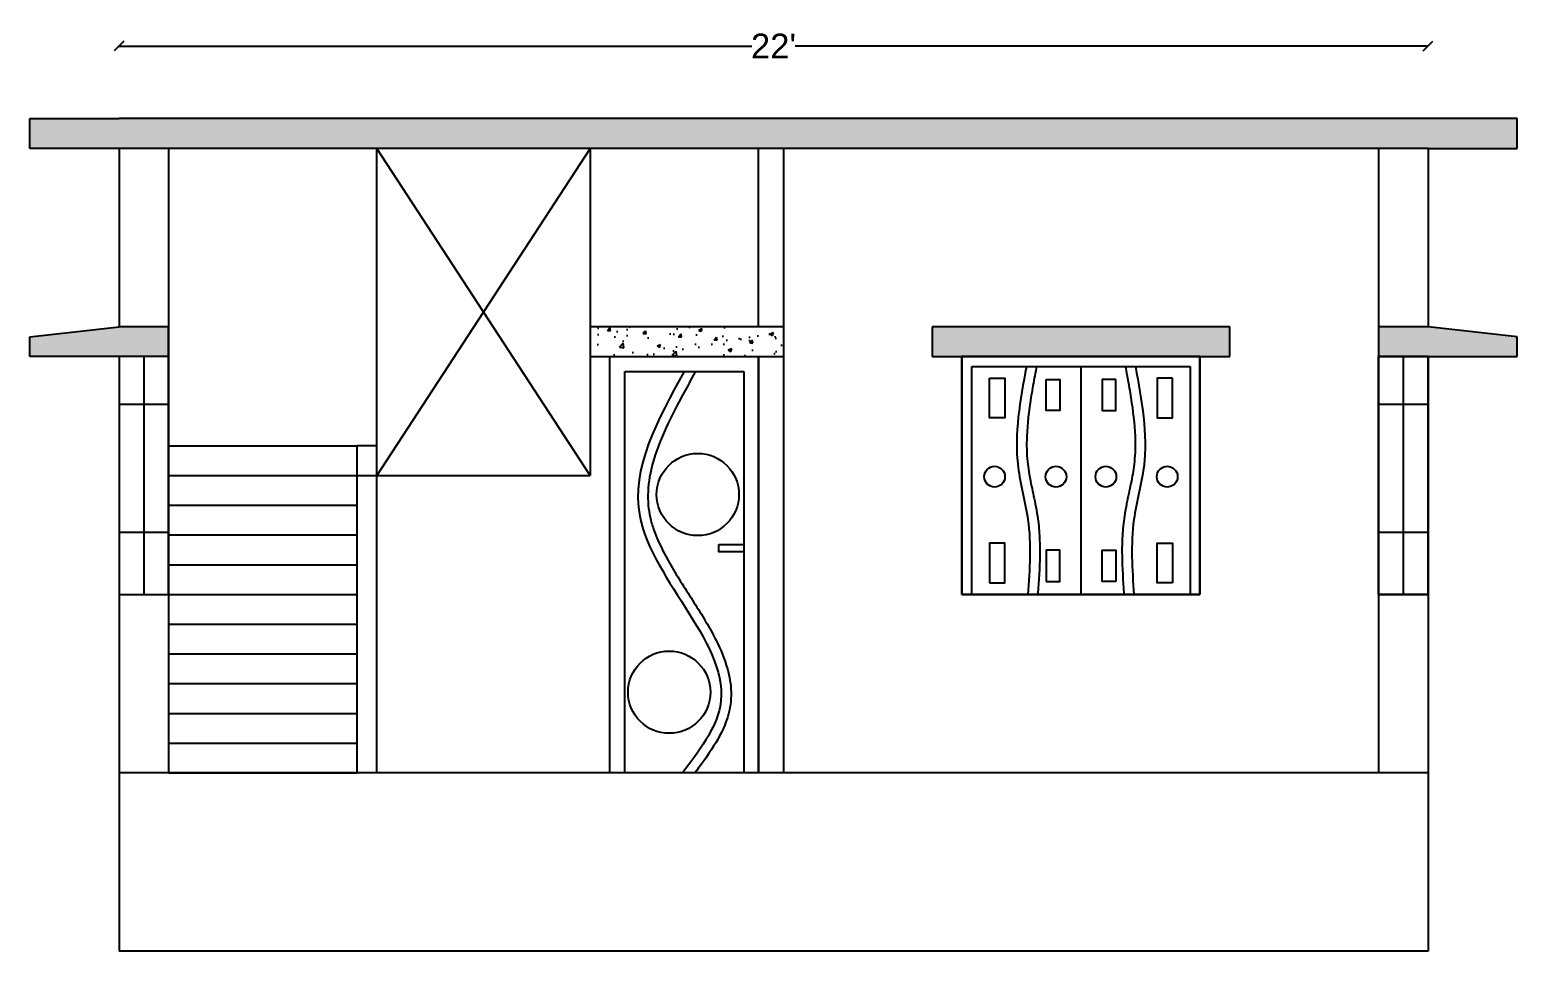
# Model space of a CAD drawing. Header units: inches. Extents: x -8688 to 264, y -379 to 2217.
# Drawn here: x -4799.1 to -4499.1, y 1277.6 to 1463.6 of the extents above; entities that cross this region are included whole.
import ezdxf

# ---------------------------------------------------------------- set-up
doc = ezdxf.new("R2010")
doc.units = ezdxf.units.IN
doc.header["$MEASUREMENT"] = 0
doc.layers.add('W', color=60, linetype='Continuous')
doc.styles.get("Standard").update_dxf_attribs({"font": 'arial.ttf'})
doc.dimstyles.get("Standard").update_dxf_attribs({"dimtxt": 5, "dimasz": 2, "dimexe": 0.18, "dimexo": 0.0625, "dimgap": 0.09, "dimtad": 0, "dimtih": 1, "dimtoh": 1, "dimdec": 3, "dimdsep": 46, "dimlunit": 3, "dimtxsty": 'Standard', "dimblk": 'OBLIQUE', "dimcen": 2, "dimse1": 1, "dimse2": 1, "dimclrd": 2, "dimadec": 0, "dimazin": 0, "dimtfac": 1, "dimtdec": 3, "dimtofl": 0, "dimtmove": 0, "dimatfit": 3, "dimfxl": 1, "dimtolj": 1, "dimtzin": 0, "dimarcsym": 0})
pattern_1 = [(50, (-6467.232, 633.93), (7.172602, -0.627521), [0.75, -8.25]), (355, (-6467.232, 633.93), (-1.387513, 7.521921), [0.6, -6.6]), (100.45144, (-6466.6344, 633.878), (5.785088, 6.8944), [0.637402, -7.01142]), (46.1842, (-6467.232, 635.93), (10.672413, -1.655193), [1.125, -12.375]), (96.63564, (-6466.343, 635.792), (9.34662, 9.741186), [0.956103, -10.51714]), (351.18416, (-6467.232, 635.93), (9.34662, 9.741186), [0.9, -9.9]), (21, (-6466.232, 635.43), (5.96907, -4.026189), [0.75, -8.25]), (326, (-6466.232, 635.43), (2.433153, 7.2515), [0.6, -6.6]), (71.45144, (-6465.735, 635.0946), (8.402224, 3.225312), [0.637402, -7.01142]), (37.5, (-6467.232, 633.9301), (0.1215986, 3.3289385), [0, -6.52, 0, -6.7, 0, -6.625]), (7.5, (-6467.232, 633.93), (2.6306954, 3.944117), [0, -3.82, 0, -6.37, 0, -2.525]), (327.5, (-6469.462, 633.9301), (5.3382244, -0.2255487), [0, -2.5, 0, -7.8, 0, -10.35]), (317.5, (-6470.462, 633.93), (5.831862, 1.00105), [0, -3.25, 0, -5.18, 0, -7.35])]

# ---------------------------------------------------------------- blocks, each defined once
blk = doc.blocks.new('_Oblique')
at = {"color": 0, "linetype": 'ByBlock', "lineweight": -2}
blk.add_line((-0.5, -0.5), (0.5, 0.5), dxfattribs=at)
blk = doc.blocks.new('*D24')
at = {"color": 2, "lineweight": -2, "transparency": 16777216}
for p, q in [((-4781.07, 1460.27), (-4653.45, 1460.27)), ((-4517.07, 1460.27), (-4644.7, 1460.27))]:
    blk.add_line(p, q, dxfattribs=at)
at = {"layer": 'Defpoints', "color": 0, "transparency": 16777216}
for p in [(-4781.07, 1460.27), (-4517.07, 1445.61), (-4781.07, 1439.61)]:
    blk.add_point(p, dxfattribs=at)
at = {"color": 2, "lineweight": -2, "transparency": 16777216, "xscale": 2, "yscale": 2, "zscale": 2, "rotation": 180}
blk.add_blockref('_Oblique', (-4781.07, 1460.27), dxfattribs=at)
at = {"color": 2, "lineweight": -2, "transparency": 16777216, "xscale": 2, "yscale": 2, "zscale": 2}
blk.add_blockref('_Oblique', (-4517.07, 1460.27), dxfattribs=at)
at = {"color": 0, "transparency": 16777216, "insert": (-4649.07, 1460.27), "char_height": 5, "attachment_point": 5}
blk.add_mtext("\\A1;22'", dxfattribs=at)

msp = doc.modelspace()

# ---------------------------------------------------------------- hatches: boundary and pattern name
h = msp.add_hatch()
h.set_pattern_fill('AR-CONC', color=256)
h.set_pattern_definition(pattern_1)
h.paths.add_polyline_path([(-4781.0729, 1445.6102), (-4799.0729, 1445.6102), (-4799.0729, 1439.6102), (-4781.0729, 1439.6102), (-4647.0729, 1439.6102), (-4527.0729, 1439.6102), (-4517.0729, 1439.6102), (-4499.0729, 1439.6102), (-4499.0729, 1445.6102), (-4517.0729, 1445.6102)])
h.paths.add_polyline_path([(-4781.0729, 1397.6102), (-4771.0729, 1397.6102), (-4771.0729, 1403.6102), (-4781.0729, 1403.6102), (-4799.0729, 1401.6102), (-4799.0729, 1397.6102)])
h.paths.add_polyline_path([(-4517.0729, 1397.6102), (-4499.0729, 1397.6102), (-4499.0729, 1401.6102), (-4517.0729, 1403.6102), (-4527.0729, 1403.6102), (-4527.0729, 1397.6102)])
h.paths.add_polyline_path([(-4563.0729, 1397.6102), (-4557.0729, 1397.6102), (-4557.0729, 1403.6102), (-4617.0729, 1403.6102), (-4617.0729, 1397.6102), (-4611.0729, 1397.6102)])
h = msp.add_hatch()
h.set_pattern_fill('AR-CONC', color=256)
h.set_pattern_definition(pattern_1)
h.paths.add_polyline_path([(-4647.0729, 1403.6102), (-4686.0729, 1403.6102), (-4686.0729, 1397.6102), (-4682.0729, 1397.6102), (-4652.0729, 1397.6102), (-4647.0729, 1397.6102)])

# ---------------------------------------------------------------- linework, layer by layer
for p, q in [((-4799.0729, 1439.6102), (-4799.0729, 1445.6102)), ((-4799.0729, 1445.6102), (-4781.0729, 1445.6102)), ((-4517.0729, 1445.6102), (-4781.0729, 1445.6102)), ((-4499.0729, 1445.6102), (-4517.0729, 1445.6102)), ((-4499.0729, 1439.6102), (-4499.0729, 1445.6102)), ((-4781.0729, 1439.6102), (-4799.0729, 1439.6102)), ((-4781.0729, 1439.6102), (-4781.0729, 1403.6102)), ((-4647.0729, 1439.6102), (-4781.0729, 1439.6102)), ((-4771.0729, 1439.6102), (-4771.0729, 1313.6102)), ((-4729.0729, 1379.6102), (-4729.0729, 1439.6102)), ((-4686.0729, 1373.6102), (-4729.0729, 1439.6102)), ((-4686.0729, 1439.6102), (-4729.0729, 1373.6102)), ((-4686.0729, 1439.6102), (-4686.0729, 1379.6102)), ((-4652.0729, 1403.6102), (-4652.0729, 1439.6102)), ((-4647.0729, 1439.6102), (-4647.0729, 1313.6102)), ((-4527.0729, 1439.6102), (-4647.0729, 1439.6102)), ((-4517.0729, 1439.6102), (-4527.0729, 1439.6102)), ((-4527.0729, 1439.6102), (-4527.0729, 1313.6102)), ((-4517.0729, 1439.6102), (-4517.0729, 1403.6102)), ((-4517.0729, 1439.6102), (-4499.0729, 1439.6102)), ((-4799.0729, 1401.6102), (-4781.0729, 1403.6102)), ((-4799.0729, 1397.6102), (-4799.0729, 1401.6102)), ((-4771.0729, 1403.6102), (-4781.0729, 1403.6102)), ((-4771.0729, 1397.6102), (-4771.0729, 1403.6102)), ((-4517.0729, 1403.6102), (-4527.0729, 1403.6102)), ((-4499.0729, 1401.6102), (-4517.0729, 1403.6102)), ((-4499.0729, 1397.6102), (-4499.0729, 1401.6102)), ((-4781.0729, 1397.6102), (-4799.0729, 1397.6102)), ((-4771.0729, 1397.6102), (-4781.0729, 1397.6102)), ((-4781.0729, 1397.6102), (-4781.0729, 1313.6102)), ((-4652.0729, 1313.6102), (-4652.0729, 1397.6102)), ((-4587.0729, 1397.6102), (-4611.0729, 1397.6102)), ((-4611.0729, 1397.6102), (-4611.0729, 1349.6102)), ((-4563.0729, 1397.6102), (-4587.0729, 1397.6102)), ((-4563.0729, 1349.6102), (-4563.0729, 1397.6102)), ((-4527.0729, 1349.6102), (-4527.0729, 1397.6102)), ((-4527.0729, 1397.6102), (-4517.0729, 1397.6102)), ((-4522.0729, 1397.6102), (-4522.0729, 1349.6102)), ((-4517.0729, 1397.6102), (-4499.0729, 1397.6102)), ((-4517.0729, 1397.6102), (-4517.0729, 1349.6102)), ((-4517.0729, 1397.6102), (-4517.0729, 1313.6102)), ((-4771.0729, 1379.6102), (-4733.0729, 1379.6102)), ((-4733.0729, 1313.6102), (-4733.0729, 1379.6102)), ((-4729.0729, 1379.6102), (-4733.0729, 1379.6102)), ((-4729.0729, 1313.6102), (-4729.0729, 1379.6102)), ((-4686.0729, 1379.6102), (-4686.0729, 1373.6102)), ((-4771.0729, 1373.6102), (-4686.0729, 1373.6102)), ((-4771.0729, 1367.6102), (-4733.0729, 1367.6102)), ((-4771.0729, 1361.6102), (-4733.0729, 1361.6102)), ((-4771.0729, 1355.6102), (-4733.0729, 1355.6102)), ((-4771.0729, 1349.6102), (-4733.0729, 1349.6102)), ((-4611.0729, 1349.6102), (-4563.0729, 1349.6102)), ((-4517.0729, 1349.6102), (-4527.0729, 1349.6102)), ((-4771.0729, 1343.6102), (-4733.0729, 1343.6102)), ((-4771.0729, 1337.6102), (-4733.0729, 1337.6102)), ((-4771.0729, 1331.6102), (-4733.0729, 1331.6102)), ((-4771.0729, 1325.6102), (-4733.0729, 1325.6102)), ((-4771.0729, 1319.6102), (-4733.0729, 1319.6102)), ((-4771.0729, 1313.6102), (-4781.0729, 1313.6102)), ((-4781.0729, 1313.6102), (-4781.0729, 1277.6102)), ((-4771.0729, 1313.6102), (-4733.0729, 1313.6102)), ((-4691.0729, 1313.6102), (-4771.0729, 1313.6102)), ((-4686.0729, 1313.6102), (-4691.0729, 1313.6102)), ((-4652.0729, 1313.6102), (-4686.0729, 1313.6102)), ((-4647.0729, 1313.6102), (-4652.0729, 1313.6102)), ((-4517.0729, 1313.6102), (-4647.0729, 1313.6102)), ((-4517.0729, 1313.6102), (-4517.0729, 1277.6102)), ((-4517.0729, 1277.6102), (-4781.0729, 1277.6102))]:
    msp.add_line(p, q)
at = {"color": 40, "true_color": 0xf8d731}
for p, q in [((-4647.0729, 1403.6102), (-4686.0729, 1403.6102)), ((-4686.0729, 1403.6102), (-4686.0729, 1397.6102)), ((-4617.0729, 1403.6102), (-4617.0729, 1397.6102)), ((-4557.0729, 1403.6102), (-4617.0729, 1403.6102)), ((-4557.0729, 1397.6102), (-4557.0729, 1403.6102)), ((-4686.0729, 1397.6102), (-4682.0729, 1397.6102)), ((-4652.0729, 1397.6102), (-4647.0729, 1397.6102)), ((-4617.0729, 1397.6102), (-4611.0729, 1397.6102)), ((-4611.0729, 1349.6102), (-4611.0729, 1397.6102)), ((-4611.0729, 1397.6102), (-4557.0729, 1397.6102)), ((-4611.0729, 1397.6102), (-4563.0729, 1397.6102)), ((-4609.0729, 1349.6102), (-4609.0729, 1395.6102)), ((-4609.0729, 1395.6102), (-4565.0729, 1395.6102)), ((-4587.0729, 1395.6102), (-4587.0729, 1349.6102)), ((-4565.0729, 1395.6102), (-4565.0729, 1349.6102)), ((-4563.0729, 1397.6102), (-4563.0729, 1349.6102)), ((-4679.0729, 1313.6102), (-4679.0729, 1394.6102)), ((-4679.0729, 1394.6102), (-4655.0729, 1394.6102)), ((-4655.0729, 1394.6102), (-4655.0729, 1313.6102)), ((-4563.0729, 1349.6102), (-4611.0729, 1349.6102))]:
    msp.add_line(p, q, dxfattribs=at)
msp.add_lwpolyline([(-4682.0729, 1313.6102), (-4682.0729, 1397.6102), (-4652.0729, 1397.6102), (-4652.0729, 1313.6102)], dxfattribs=at)
for points in [[(-4605.51, 1393.2791), (-4602.4406, 1393.2791), (-4602.4406, 1385.2468), (-4605.51, 1385.2468)], [(-4594.1095, 1392.987), (-4591.3324, 1392.987), (-4591.3324, 1386.7072), (-4594.1095, 1386.7072)], [(-4580.0364, 1392.987), (-4582.8135, 1392.987), (-4582.8135, 1386.7072), (-4580.0364, 1386.7072)], [(-4568.6359, 1393.2791), (-4571.7052, 1393.2791), (-4571.7052, 1385.2468), (-4568.6359, 1385.2468)], [(-4605.51, 1351.9413), (-4602.4406, 1351.9413), (-4602.4406, 1359.9736), (-4605.51, 1359.9736)], [(-4568.6359, 1351.9413), (-4571.7052, 1351.9413), (-4571.7052, 1359.9736), (-4568.6359, 1359.9736)], [(-4594.1095, 1352.2334), (-4591.3324, 1352.2334), (-4591.3324, 1358.5132), (-4594.1095, 1358.5132)], [(-4580.0364, 1352.2334), (-4582.8135, 1352.2334), (-4582.8135, 1358.5132), (-4580.0364, 1358.5132)]]:
    msp.add_lwpolyline(points, close=True)
at = {"color": 32, "true_color": 0xcd6928}
msp.add_lwpolyline([(-4660.0866, 1359.7024), (-4655.0729, 1359.7024), (-4655.0729, 1358.2222), (-4660.0866, 1358.2222)], close=True, dxfattribs=at)
at = {"color": 254, "true_color": 0xddb3d4}
for centre in [(-4664.3436, 1369.7652), (-4670.1027, 1329.8806)]:
    msp.add_circle(centre, 8.296, dxfattribs=at)
for centre in [(-4604.4757, 1373.3676), (-4592.1016, 1373.3676), (-4582.0442, 1373.3676), (-4569.6702, 1373.3676)]:
    msp.add_circle(centre, 2.0913)
for points in [[(-4598.0729, 1395.6102), (-4599.744, 1375.3124), (-4597.759, 1364.7), (-4597.759, 1349.6102)], [(-4576.0729, 1395.6102), (-4574.4018, 1375.3124), (-4576.3869, 1364.7), (-4576.3869, 1349.6102)], [(-4667.0729, 1394.6102), (-4676.0374, 1365.4037), (-4659.8562, 1326.9762), (-4667.436, 1313.6102)]]:
    msp.add_spline(points, degree=3, dxfattribs=at)
for points, knots in [([(-4596.0391, 1395.6102), (-4596.0613, 1395.4901), (-4596.0835, 1395.3699), (-4596.1057, 1395.2497), (-4596.1059, 1395.2488), (-4596.106, 1395.2478), (-4596.1062, 1395.2469), (-4596.2299, 1394.5774), (-4596.3532, 1393.9098), (-4596.7162, 1391.913), (-4596.9489, 1390.5897), (-4597.5721, 1386.6476), (-4597.8874, 1384.0565), (-4598.0283, 1380.4162), (-4598.0305, 1379.3283), (-4597.9495, 1377.4521), (-4597.8884, 1376.6596), (-4597.7232, 1375.2336), (-4597.628, 1374.5943), (-4597.405, 1373.2968), (-4597.2777, 1372.641), (-4596.8703, 1370.6517), (-4596.5641, 1369.2966), (-4596.1223, 1367.0819), (-4595.968, 1366.2438), (-4595.7399, 1364.7384), (-4595.6573, 1364.079), (-4595.5252, 1362.7666), (-4595.4749, 1362.1113), (-4595.3645, 1360.1486), (-4595.3446, 1358.8447), (-4595.3911, 1354.9511), (-4595.5631, 1352.3793), (-4595.7436, 1349.764), (-4595.7489, 1349.6871), (-4595.7542, 1349.6102)], [-0.36244359, -0.36244359, -0.36244359, -0.36244359, -0.00284644, -0.00284644, -0.00284644, 0, 0, 0, 2.0034734, 2.0034734, 6.0104202, 6.0104202, 14.0243138, 14.0243138, 17.47905166, 17.47905166, 20.03242782, 20.03242782, 22.10045449, 22.10045449, 24.16848117, 24.16848117, 28.30453452, 28.30453452, 30.76537176, 30.76537176, 32.65550403, 32.65550403, 34.5456363, 34.5456363, 38.32590084, 38.32590084, 45.88642992, 45.88642992, 46.11565755, 46.11565755, 46.11565755, 46.11565755]), ([(-4578.1068, 1395.6102), (-4578.0846, 1395.4901), (-4578.0624, 1395.3699), (-4578.0402, 1395.2497), (-4578.04, 1395.2488), (-4578.0398, 1395.2478), (-4578.0397, 1395.2469), (-4577.916, 1394.5774), (-4577.7926, 1393.9098), (-4577.4296, 1391.913), (-4577.197, 1390.5897), (-4576.5738, 1386.6476), (-4576.2585, 1384.0565), (-4576.1176, 1380.4162), (-4576.1153, 1379.3283), (-4576.1963, 1377.4521), (-4576.2574, 1376.6596), (-4576.4227, 1375.2336), (-4576.5179, 1374.5943), (-4576.7409, 1373.2968), (-4576.8681, 1372.641), (-4577.2755, 1370.6517), (-4577.5818, 1369.2966), (-4578.0236, 1367.0819), (-4578.1779, 1366.2438), (-4578.406, 1364.7384), (-4578.4885, 1364.079), (-4578.6207, 1362.7666), (-4578.6709, 1362.1113), (-4578.7814, 1360.1486), (-4578.8013, 1358.8447), (-4578.7547, 1354.9511), (-4578.5827, 1352.3793), (-4578.4023, 1349.764), (-4578.397, 1349.6871), (-4578.3917, 1349.6102)], [-0.36244359, -0.36244359, -0.36244359, -0.36244359, -0.00284644, -0.00284644, -0.00284644, 0, 0, 0, 2.0034734, 2.0034734, 6.0104202, 6.0104202, 14.0243138, 14.0243138, 17.47905166, 17.47905166, 20.03242782, 20.03242782, 22.10045449, 22.10045449, 24.16848117, 24.16848117, 28.30453452, 28.30453452, 30.76537176, 30.76537176, 32.65550403, 32.65550403, 34.5456363, 34.5456363, 38.32590084, 38.32590084, 45.88642992, 45.88642992, 46.11565755, 46.11565755, 46.11565755, 46.11565755]), ([(-4664.7876, 1394.6102), (-4664.9655, 1394.2884), (-4665.1435, 1393.9666), (-4665.3214, 1393.6448), (-4665.3218, 1393.644), (-4665.3222, 1393.6432), (-4665.3227, 1393.6424), (-4665.6751, 1393.0051), (-4666.0267, 1392.3691), (-4667.0733, 1390.4655), (-4667.7599, 1389.2022), (-4669.7385, 1385.4318), (-4670.9487, 1382.9439), (-4672.905, 1378.045), (-4673.6501, 1375.6355), (-4674.3899, 1371.3421), (-4674.4962, 1369.4424), (-4674.2516, 1366.7757), (-4674.1299, 1365.9927), (-4673.7772, 1364.4127), (-4673.5472, 1363.6138), (-4672.4516, 1360.4259), (-4671.2178, 1357.9772), (-4668.3452, 1353.0195), (-4666.7093, 1350.5111), (-4663.5071, 1345.4572), (-4661.94, 1342.912), (-4659.7106, 1338.4539), (-4658.917, 1336.5577), (-4657.9389, 1333.0677), (-4657.6664, 1331.4855), (-4657.6066, 1329.0415), (-4657.6506, 1328.1953), (-4657.8662, 1326.6454), (-4658.017, 1325.942), (-4658.4077, 1324.5663), (-4658.6469, 1323.8901), (-4659.7215, 1321.282), (-4660.8163, 1319.4272), (-4662.9488, 1316.2589), (-4663.9344, 1314.9255), (-4664.9268, 1313.6102)], [-1.00847844, -1.00847844, -1.00847844, -1.00847844, -0.00240962, -0.00240962, -0.00240962, 0, 0, 0, 1.99253081, 1.99253081, 5.97759242, 5.97759242, 13.94771564, 13.94771564, 21.91783886, 21.91783886, 28.46668902, 28.46668902, 31.22255782, 31.22255782, 33.97842661, 33.97842661, 42.1112505, 42.1112505, 50.24407438, 50.24407438, 58.37689826, 58.37689826, 64.27679326, 64.27679326, 69.02275118, 69.02275118, 71.51313309, 71.51313309, 73.58142327, 73.58142327, 75.64971346, 75.64971346, 81.6847546, 81.6847546, 86.21742615, 86.21742615, 86.21742615, 86.21742615])]:
    msp.add_open_spline(points, degree=3, knots=knots, dxfattribs=at)
at = {"layer": 'W'}
for p, q in [((-4776.0729, 1397.6102), (-4776.0729, 1349.6102)), ((-4522.0729, 1397.6102), (-4522.0729, 1349.6102)), ((-4781.0729, 1388.0278), (-4771.0729, 1388.0278)), ((-4527.0729, 1388.0278), (-4517.0729, 1388.0278)), ((-4781.0729, 1362.1739), (-4771.0729, 1362.1739)), ((-4527.0729, 1362.1739), (-4517.0729, 1362.1739))]:
    msp.add_line(p, q, dxfattribs=at)
for points in [[(-4771.0729, 1349.6102), (-4771.0729, 1397.6102), (-4781.0729, 1397.6102), (-4781.0729, 1349.6102)], [(-4517.0729, 1349.6102), (-4517.0729, 1397.6102), (-4527.0729, 1397.6102), (-4527.0729, 1349.6102)]]:
    msp.add_lwpolyline(points, close=True, dxfattribs=at)

# ---------------------------------------------------------------- dimensions: what is measured, and where the dimension line sits
dim = msp.add_linear_dim(base=(-4781.0729, 1460.2728), p1=(-4517.0729, 1445.6102), p2=(-4781.0729, 1439.6102), dimstyle='Standard')
dim.commit()
dim.dimension.update_dxf_attribs({"geometry": '*D24', "text_midpoint": (-4649.0729, 1460.2728)})

doc.saveas('drawing.dxf')
